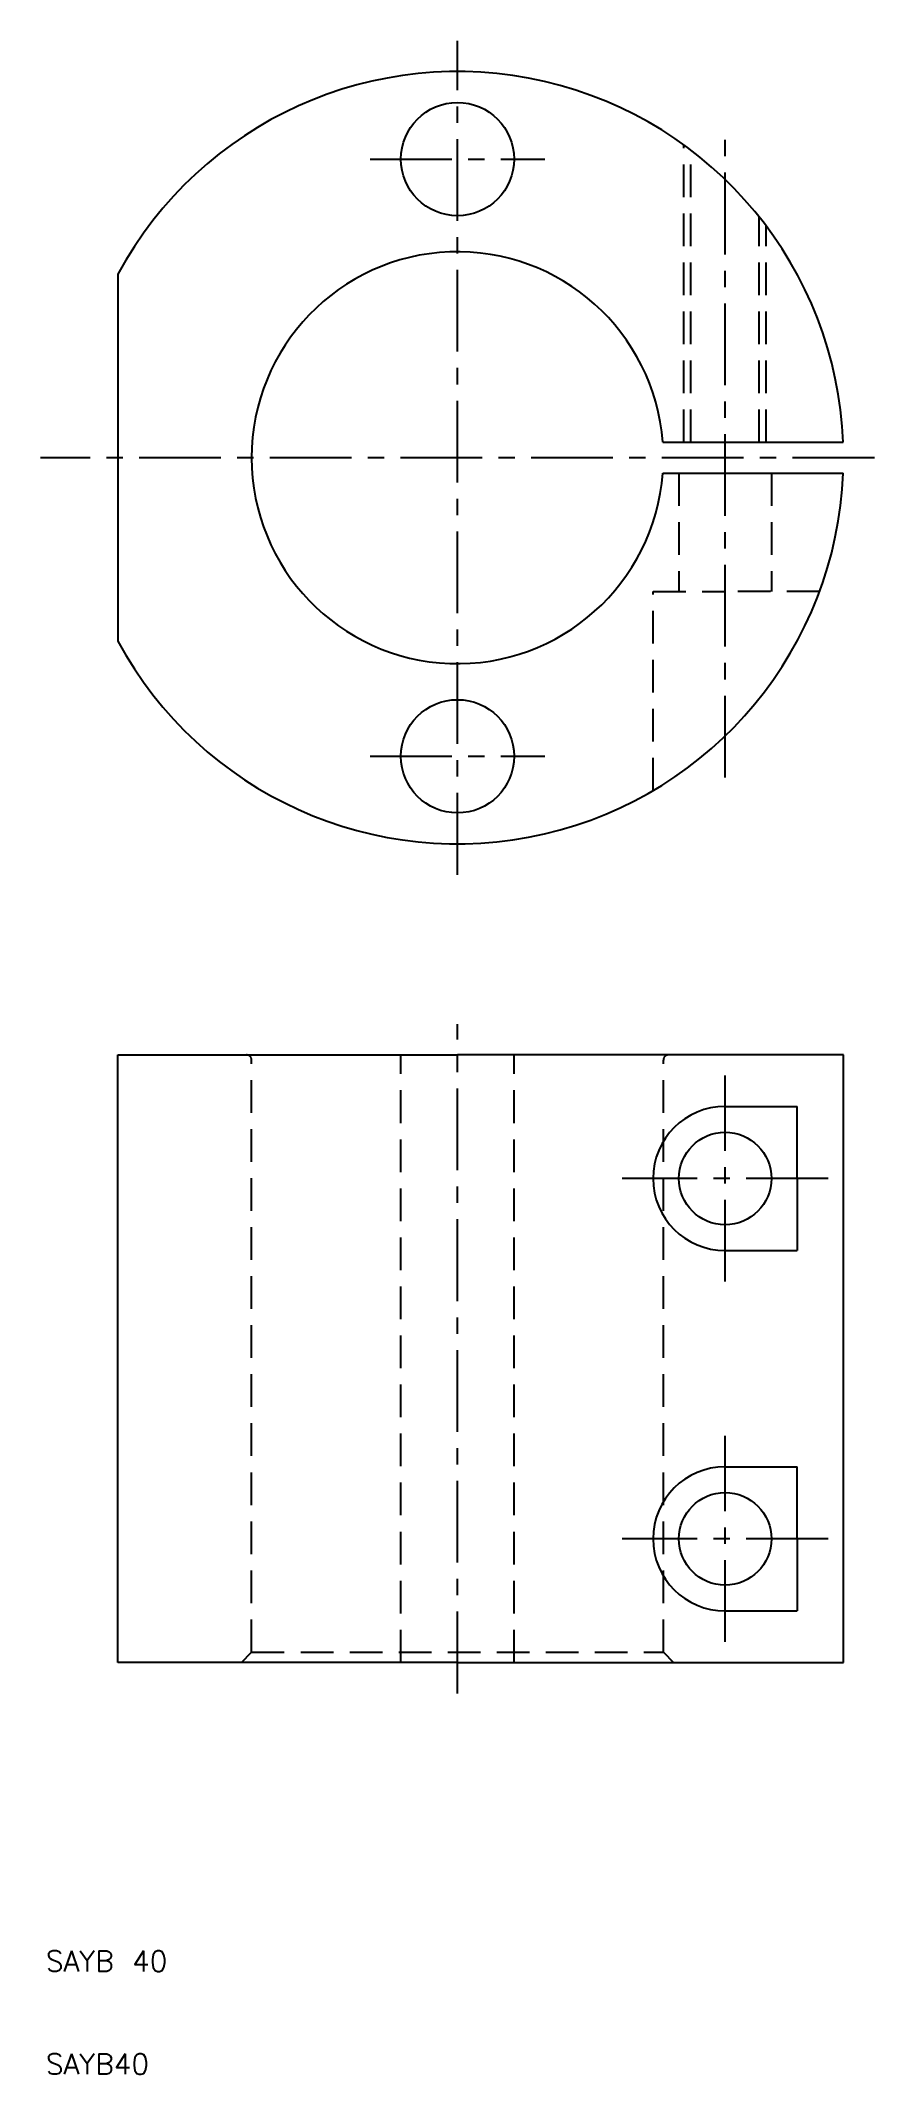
# Model space of a CAD drawing. Extents: x 10 to 90, y 10 to 208.
import ezdxf

# ---------------------------------------------------------------- set-up
doc = ezdxf.new("R2010")
doc.units = 0
doc.header["$LTSCALE"] = 0.25
doc.linetypes.add('CENTER', pattern=[50.8, 31.75, -6.35, 6.35, -6.35])
doc.linetypes.add('DASHED', pattern=[19.05, 12.7, -6.35])
doc.layers.get('0').update_dxf_attribs({"linetype": 'CONTINUOUS'})
doc.layers.add('CENTER', color=1, linetype='CENTER')
doc.styles.get("Standard").update_dxf_attribs({"font": 'txt.shx', "bigfont": 'extfont.shx'})

msp = doc.modelspace()

# ---------------------------------------------------------------- linework, layer by layer
at = {"color": 3, "linetype": 'DASHED'}
for p, q in [((72, 168.5), (72, 197.37)), ((72.68, 168.5), (72.68, 196.87)), ((79.32, 168.5), (79.32, 190.37)), ((80, 168.5), (80, 189.5)), ((71.5, 165.5), (71.5, 154)), ((80.5, 165.5), (80.5, 154)), ((69, 134.67), (69, 154)), ((69, 154), (76, 154)), ((85.17, 154), (76, 154)), ((44.5, 50), (44.5, 109)), ((55.5, 50), (55.5, 109)), ((30, 51), (30, 108.5)), ((70, 51), (70, 108.5)), ((29, 50), (30, 51)), ((30, 51), (70, 51)), ((70, 51), (71, 50))]:
    msp.add_line(p, q, dxfattribs=at)
for p, q in [((17, 184.81), (17, 149.19)), ((69.94, 168.5), (87.47, 168.5)), ((69.94, 165.5), (87.47, 165.5)), ((17, 50), (17, 109)), ((17, 109), (50, 109)), ((87.5, 109), (50, 109)), ((87.5, 50), (87.5, 109)), ((76, 104), (83, 104)), ((83, 97), (83, 104)), ((83, 97), (83, 90)), ((76, 90), (83, 90)), ((76, 69), (83, 69)), ((83, 62), (83, 69)), ((83, 62), (83, 55)), ((76, 55), (83, 55)), ((50, 50), (17, 50)), ((50, 50), (87.5, 50))]:
    msp.add_line(p, q)
for centre, radius in [((50, 196), 5.5), ((50, 138), 5.5), ((76, 97), 4.5), ((76, 62), 4.5)]:
    msp.add_circle(centre, radius)
for centre, radius, start, end in [((50, 167), 37.5, 2.2924, 151.6424), ((50, 167), 20, 4.3012, 355.6988), ((50, 167), 37.5, 208.3576, 357.7076), ((76, 97), 7, 90, 270), ((76, 62), 7, 90, 270)]:
    msp.add_arc(centre, radius, start, end)
for centre, start, end in [((29.5, 108.5), 0, 90), ((70.5, 108.5), 90, 180)]:
    msp.add_arc(centre, 0.5, start, end, dxfattribs=at)
at = {"layer": 'CENTER', "color": 1, "linetype": 'CENTER'}
for p, q in [((50, 126.5), (50, 207.5)), ((76, 135.95), (76, 198.05)), ((41.5, 196), (58.5, 196)), ((90.5, 167), (9.5, 167)), ((41.5, 138), (58.5, 138)), ((50, 47), (50, 112)), ((76, 87), (76, 107)), ((86, 97), (66, 97)), ((76, 52), (76, 72)), ((86, 62), (66, 62))]:
    msp.add_line(p, q, dxfattribs=at)

# ---------------------------------------------------------------- texts
for s, p in [('SAYB 40', (10, 20)), ('SAYB40', (10, 10))]:
    msp.add_text(s, height=2).set_placement(p)

doc.saveas('drawing.dxf')
